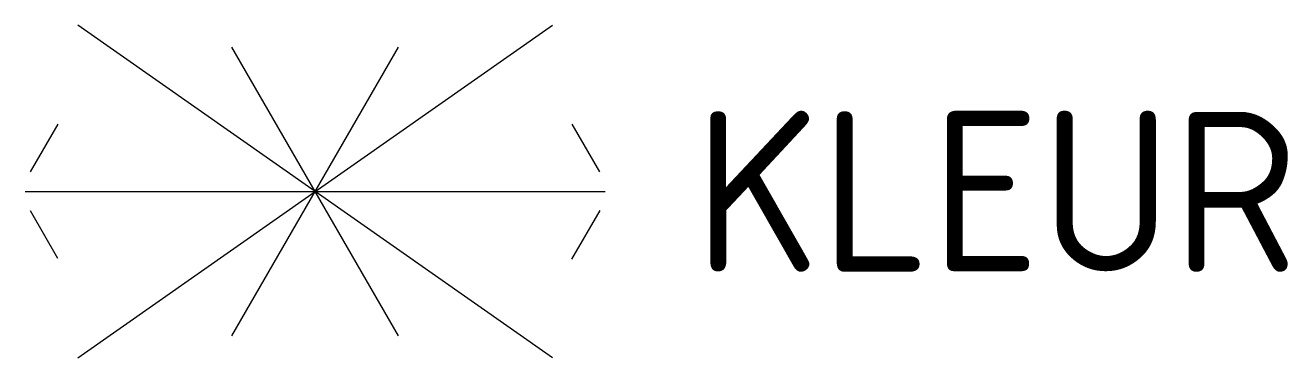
# Model space of a CAD drawing. Extents: x -3.3 to 10.9, y -1.9 to 1.9.
import ezdxf
from ezdxf.enums import TextEntityAlignment as Align

# ---------------------------------------------------------------- set-up
doc = ezdxf.new("R2010")
doc.units = 0
doc.styles.add('NLCS-ISO', font='NLCS-ISO.ttf')

msp = doc.modelspace()

# ---------------------------------------------------------------- linework, layer by layer
for p, q in [((-2.662, -1.864), (2.662, 1.864)), ((2.662, -1.864), (-2.662, 1.864)), ((0, 0), (-0.935, 1.619)), ((0, 0), (0.935, 1.619)), ((-3.193, 0.219), (-2.883, 0.756)), ((3.194, 0.219), (2.884, 0.755)), ((-3.252, 0), (0, 0)), ((-0.935, -1.619), (0, 0)), ((0, 0), (3.253, 0)), ((0.935, -1.619), (0, 0)), ((-2.885, -0.753), (-3.194, -0.218)), ((2.882, -0.759), (3.197, -0.213))]:
    msp.add_line(p, q)

# ---------------------------------------------------------------- texts
at = {"style": 'NLCS-ISO'}
msp.add_attdef('KLEUR', text='', height=1.8, dxfattribs=at).set_placement((4.25, 0), align=Align.MIDDLE_LEFT)

doc.saveas('drawing.dxf')
